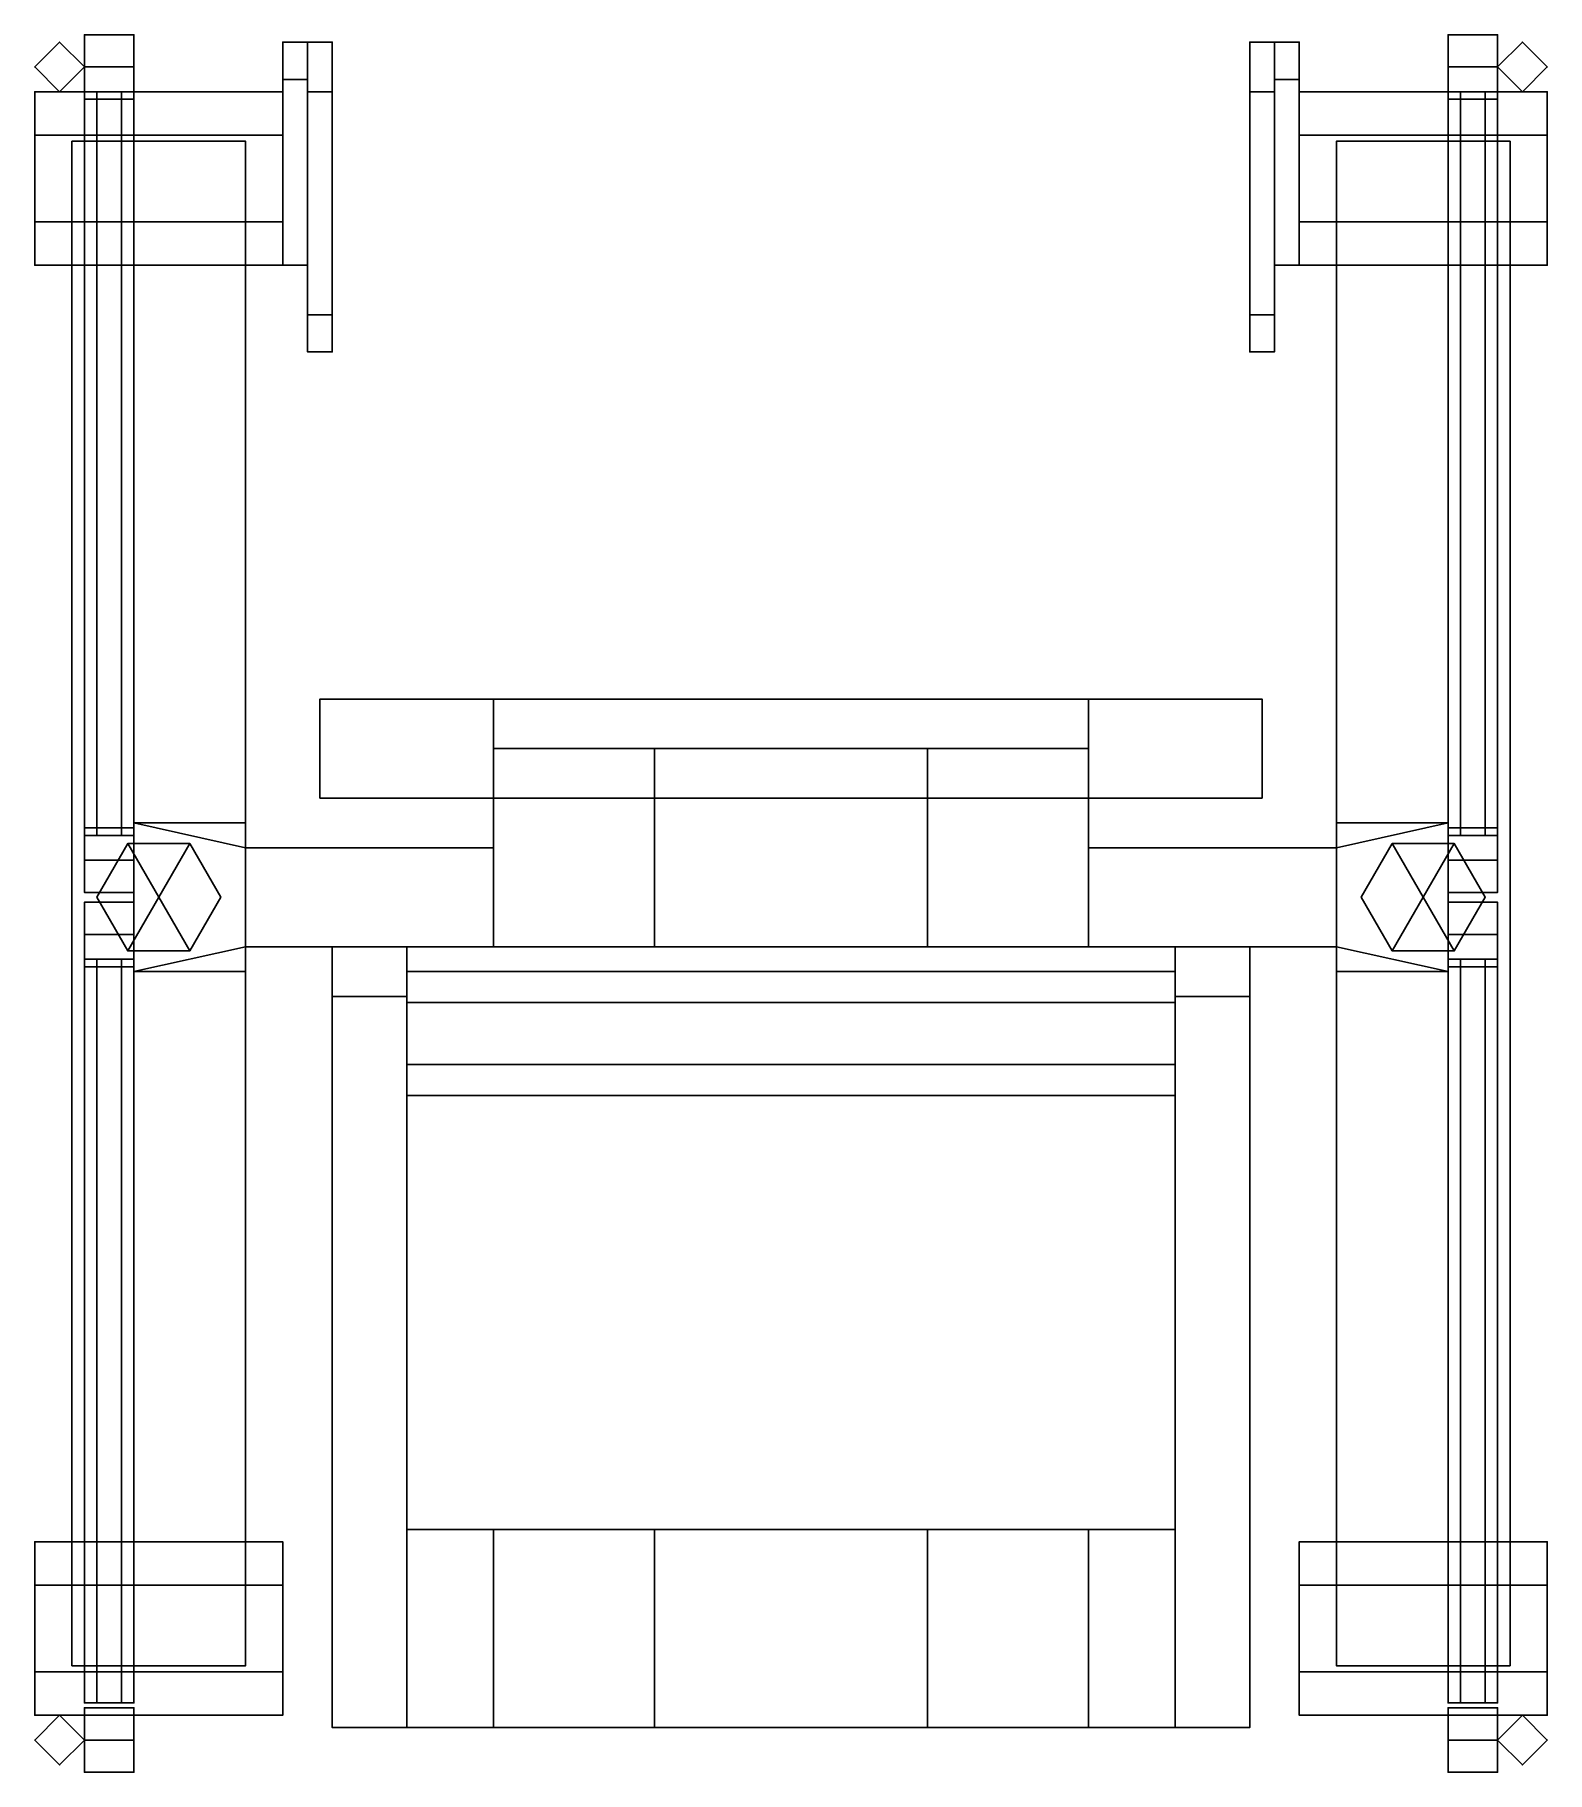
# Model space of a CAD drawing. Extents: x -0.61 to 0.61, y 0.64 to 2.05.
import ezdxf

# ---------------------------------------------------------------- set-up
doc = ezdxf.new("R2010")
doc.units = 0
doc.layers.add('WHEEL_HOLDER', color=3, linetype='CONTINUOUS')

msp = doc.modelspace()

# ---------------------------------------------------------------- linework, layer by layer
at = {"layer": 'WHEEL_HOLDER'}
for points in [[(-0.59, 2.04, 0.56), (-0.61, 2.02, 0.56), (-0.61, 2.02, 0.8), (-0.59, 2.04, 0.8)], [(-0.57, 2.02, 0.8), (-0.59, 2.04, 0.8), (-0.61, 2.02, 0.8), (-0.59, 2, 0.8)], [(-0.59, 2.04, 0.56), (-0.57, 2.02, 0.56), (-0.59, 2, 0.56), (-0.61, 2.02, 0.56)], [(-0.57, 2.02, 0.56), (-0.59, 2.04, 0.56), (-0.59, 2.04, 0.8), (-0.57, 2.02, 0.8)], [(-0.53, 2.046, 0.805), (-0.53, 2.046, 0.775), (-0.57, 2.046, 0.775), (-0.57, 2.046, 0.805)], [(-0.57, 1.994, 0.805), (-0.57, 2.046, 0.775), (-0.57, 2.02, 0.76), (-0.57, 1.994, 0.775)], [(-0.53, 2.046, 0.775), (-0.53, 2.02, 0.76), (-0.57, 2.02, 0.76), (-0.57, 2.046, 0.775)], [(-0.57, 2.02, 0.82), (-0.57, 2.046, 0.805), (-0.57, 2.046, 0.775), (-0.57, 1.994, 0.805)], [(-0.53, 2.02, 0.82), (-0.53, 2.046, 0.805), (-0.57, 2.046, 0.805), (-0.57, 2.02, 0.82)], [(-0.53, 1.994, 0.805), (-0.53, 2.046, 0.775), (-0.53, 2.02, 0.76), (-0.53, 1.994, 0.775)], [(-0.53, 2.02, 0.82), (-0.53, 2.046, 0.805), (-0.53, 2.046, 0.775), (-0.53, 1.994, 0.805)], [(-0.39, 2.01, 0.67), (-0.39, 2.04, 0.51), (-0.41, 2.04, 0.51), (-0.41, 2.01, 0.67)], [(-0.41, 2.04, 0.51), (-0.41, 1.86, 0.51), (-0.41, 1.86, 0.67), (-0.41, 2.01, 0.67)], [(-0.39, 2.04, 0.51), (-0.39, 1.86, 0.51), (-0.41, 1.86, 0.51), (-0.41, 2.04, 0.51)], [(-0.37, 1.82, 1.24), (-0.37, 2.04, 0.65), (-0.39, 2.04, 0.65), (-0.39, 1.82, 1.24)], [(-0.39, 2.04, 0.65), (-0.39, 2, 0.64), (-0.39, 1.79, 1.24), (-0.39, 1.82, 1.24)], [(-0.37, 2.04, 0.65), (-0.37, 2, 0.64), (-0.39, 2, 0.64), (-0.39, 2.04, 0.65)], [(-0.39, 1.86, 0.67), (-0.39, 1.86, 0.51), (-0.39, 2.04, 0.51), (-0.39, 2.01, 0.67)], [(-0.37, 1.79, 1.24), (-0.37, 2, 0.64), (-0.37, 2.04, 0.65), (-0.37, 1.82, 1.24)], [(0.37, 2.04, 0.65), (0.37, 2, 0.64), (0.37, 1.79, 1.24), (0.37, 1.82, 1.24)], [(0.39, 1.82, 1.24), (0.39, 2.04, 0.65), (0.37, 2.04, 0.65), (0.37, 1.82, 1.24)], [(0.39, 2.04, 0.65), (0.39, 2, 0.64), (0.37, 2, 0.64), (0.37, 2.04, 0.65)], [(0.39, 2.04, 0.51), (0.39, 1.86, 0.51), (0.39, 1.86, 0.67), (0.39, 2.01, 0.67)], [(0.41, 2.01, 0.67), (0.41, 2.04, 0.51), (0.39, 2.04, 0.51), (0.39, 2.01, 0.67)], [(0.41, 2.04, 0.51), (0.41, 1.86, 0.51), (0.39, 1.86, 0.51), (0.39, 2.04, 0.51)], [(0.39, 1.79, 1.24), (0.39, 2, 0.64), (0.39, 2.04, 0.65), (0.39, 1.82, 1.24)], [(0.41, 1.86, 0.67), (0.41, 1.86, 0.51), (0.41, 2.04, 0.51), (0.41, 2.01, 0.67)], [(0.57, 2.02, 0.82), (0.57, 2.046, 0.805), (0.53, 2.046, 0.805), (0.53, 2.02, 0.82)], [(0.57, 2.046, 0.805), (0.57, 2.046, 0.775), (0.53, 2.046, 0.775), (0.53, 2.046, 0.805)], [(0.57, 2.046, 0.775), (0.57, 2.02, 0.76), (0.53, 2.02, 0.76), (0.53, 2.046, 0.775)], [(0.53, 2.02, 0.82), (0.53, 2.046, 0.805), (0.53, 2.046, 0.775), (0.53, 1.994, 0.805)], [(0.53, 1.994, 0.805), (0.53, 2.046, 0.775), (0.53, 2.02, 0.76), (0.53, 1.994, 0.775)], [(0.57, 1.994, 0.805), (0.57, 2.046, 0.775), (0.57, 2.02, 0.76), (0.57, 1.994, 0.775)], [(0.57, 2.02, 0.82), (0.57, 2.046, 0.805), (0.57, 2.046, 0.775), (0.57, 1.994, 0.805)], [(0.59, 2.04, 0.56), (0.57, 2.02, 0.56), (0.57, 2.02, 0.8), (0.59, 2.04, 0.8)], [(0.59, 2.04, 0.56), (0.61, 2.02, 0.56), (0.59, 2, 0.56), (0.57, 2.02, 0.56)], [(0.61, 2.02, 0.8), (0.59, 2.04, 0.8), (0.57, 2.02, 0.8), (0.59, 2, 0.8)], [(0.61, 2.02, 0.56), (0.59, 2.04, 0.56), (0.59, 2.04, 0.8), (0.61, 2.02, 0.8)], [(-0.61, 2.02, 0.56), (-0.59, 2, 0.56), (-0.59, 2, 0.8), (-0.61, 2.02, 0.8)], [(-0.59, 2, 0.56), (-0.57, 2.02, 0.56), (-0.57, 2.02, 0.8), (-0.59, 2, 0.8)], [(-0.53, 2.02, 0.76), (-0.53, 1.994, 0.775), (-0.57, 1.994, 0.775), (-0.57, 2.02, 0.76)], [(-0.53, 1.994, 0.805), (-0.53, 2.02, 0.82), (-0.57, 2.02, 0.82), (-0.57, 1.994, 0.805)], [(0.57, 1.994, 0.805), (0.57, 2.02, 0.82), (0.53, 2.02, 0.82), (0.53, 1.994, 0.805)], [(0.57, 2.02, 0.76), (0.57, 1.994, 0.775), (0.53, 1.994, 0.775), (0.53, 2.02, 0.76)], [(0.57, 2.02, 0.56), (0.59, 2, 0.56), (0.59, 2, 0.8), (0.57, 2.02, 0.8)], [(0.59, 2, 0.56), (0.61, 2.02, 0.56), (0.61, 2.02, 0.8), (0.59, 2, 0.8)], [(-0.41, 2.01, 0.67), (-0.41, 1.86, 0.67), (-0.39, 1.86, 0.67), (-0.39, 2.01, 0.67)], [(0.39, 2.01, 0.67), (0.39, 1.86, 0.67), (0.41, 1.86, 0.67), (0.41, 2.01, 0.67)], [(-0.41, 1.965, 0.6306), (-0.41, 2, 0.57), (-0.61, 2, 0.57), (-0.61, 1.965, 0.6306)], [(-0.41, 2, 0.57), (-0.41, 1.965, 0.5094), (-0.61, 1.965, 0.5094), (-0.61, 2, 0.57)], [(-0.56, 2, 0.8073), (-0.57, 2, 0.79), (-0.57, 1.4, 0.79), (-0.56, 1.4, 0.8073)], [(-0.57, 2, 0.79), (-0.56, 2, 0.7727), (-0.56, 1.4, 0.7727), (-0.57, 1.4, 0.79)], [(-0.53, 1.994, 0.775), (-0.53, 1.994, 0.805), (-0.57, 1.994, 0.805), (-0.57, 1.994, 0.775)], [(-0.54, 2, 0.8073), (-0.56, 2, 0.8073), (-0.56, 1.4, 0.8073), (-0.54, 1.4, 0.8073)], [(-0.56, 2, 0.7727), (-0.54, 2, 0.7727), (-0.54, 1.4, 0.7727), (-0.56, 1.4, 0.7727)], [(-0.53, 2, 0.79), (-0.54, 2, 0.8073), (-0.54, 1.4, 0.8073), (-0.53, 1.4, 0.79)], [(-0.54, 2, 0.7727), (-0.53, 2, 0.79), (-0.53, 1.4, 0.79), (-0.54, 1.4, 0.7727)], [(-0.41, 1.86, 0.57), (-0.41, 2, 0.57), (-0.41, 1.965, 0.6306), (-0.41, 1.895, 0.6306)], [(-0.41, 1.895, 0.5094), (-0.41, 1.965, 0.5094), (-0.41, 2, 0.57), (-0.41, 1.86, 0.57)], [(-0.39, 1.79, 1.24), (-0.39, 2, 0.64), (-0.37, 2, 0.64), (-0.37, 1.79, 1.24)], [(0.37, 1.79, 1.24), (0.37, 2, 0.64), (0.39, 2, 0.64), (0.39, 1.79, 1.24)], [(0.41, 2, 0.57), (0.41, 1.965, 0.6306), (0.61, 1.965, 0.6306), (0.61, 2, 0.57)], [(0.41, 2, 0.57), (0.41, 1.86, 0.57), (0.41, 1.895, 0.6306), (0.41, 1.965, 0.6306)], [(0.41, 1.965, 0.5094), (0.41, 2, 0.57), (0.61, 2, 0.57), (0.61, 1.965, 0.5094)], [(0.41, 1.965, 0.5094), (0.41, 1.895, 0.5094), (0.41, 1.86, 0.57), (0.41, 2, 0.57)], [(0.54, 2, 0.8073), (0.53, 2, 0.79), (0.53, 1.4, 0.79), (0.54, 1.4, 0.8073)], [(0.53, 2, 0.79), (0.54, 2, 0.7727), (0.54, 1.4, 0.7727), (0.53, 1.4, 0.79)], [(0.57, 1.994, 0.775), (0.57, 1.994, 0.805), (0.53, 1.994, 0.805), (0.53, 1.994, 0.775)], [(0.56, 2, 0.8073), (0.54, 2, 0.8073), (0.54, 1.4, 0.8073), (0.56, 1.4, 0.8073)], [(0.54, 2, 0.7727), (0.56, 2, 0.7727), (0.56, 1.4, 0.7727), (0.54, 1.4, 0.7727)], [(0.57, 2, 0.79), (0.56, 2, 0.8073), (0.56, 1.4, 0.8073), (0.57, 1.4, 0.79)], [(0.56, 2, 0.7727), (0.57, 2, 0.79), (0.57, 1.4, 0.79), (0.56, 1.4, 0.7727)], [(-0.41, 1.895, 0.6306), (-0.41, 1.965, 0.6306), (-0.61, 1.965, 0.6306), (-0.61, 1.895, 0.6306)], [(-0.41, 1.965, 0.5094), (-0.41, 1.895, 0.5094), (-0.61, 1.895, 0.5094), (-0.61, 1.965, 0.5094)], [(0.41, 1.965, 0.6306), (0.41, 1.895, 0.6306), (0.61, 1.895, 0.6306), (0.61, 1.965, 0.6306)], [(0.41, 1.895, 0.5094), (0.41, 1.965, 0.5094), (0.61, 1.965, 0.5094), (0.61, 1.895, 0.5094)], [(-0.58, 1.96, 0.63), (-0.58, 0.73, 0.63), (-0.58, 0.73, 0.66), (-0.58, 1.96, 0.66)], [(-0.44, 1.96, 0.63), (-0.44, 0.73, 0.63), (-0.58, 0.73, 0.63), (-0.58, 1.96, 0.63)], [(-0.58, 0.73, 0.66), (-0.44, 0.73, 0.66), (-0.44, 1.96, 0.66), (-0.58, 1.96, 0.66)], [(-0.58, 1.96, 0.66), (-0.44, 1.96, 0.66), (-0.44, 1.96, 0.63), (-0.58, 1.96, 0.63)], [(-0.58, 1.96, 0.48), (-0.58, 0.73, 0.48), (-0.58, 0.73, 0.51), (-0.58, 1.96, 0.51)], [(-0.58, 0.73, 0.51), (-0.44, 0.73, 0.51), (-0.44, 1.96, 0.51), (-0.58, 1.96, 0.51)], [(-0.58, 1.96, 0.51), (-0.44, 1.96, 0.51), (-0.44, 1.96, 0.48), (-0.58, 1.96, 0.48)], [(-0.44, 1.96, 0.48), (-0.44, 0.73, 0.48), (-0.58, 0.73, 0.48), (-0.58, 1.96, 0.48)], [(-0.44, 1.96, 0.66), (-0.44, 0.73, 0.66), (-0.44, 0.73, 0.63), (-0.44, 1.96, 0.63)], [(-0.44, 1.96, 0.51), (-0.44, 0.73, 0.51), (-0.44, 0.73, 0.48), (-0.44, 1.96, 0.48)], [(0.58, 1.96, 0.63), (0.58, 0.73, 0.63), (0.44, 0.73, 0.63), (0.44, 1.96, 0.63)], [(0.44, 1.96, 0.66), (0.58, 1.96, 0.66), (0.58, 1.96, 0.63), (0.44, 1.96, 0.63)], [(0.44, 0.73, 0.66), (0.58, 0.73, 0.66), (0.58, 1.96, 0.66), (0.44, 1.96, 0.66)], [(0.44, 1.96, 0.63), (0.44, 0.73, 0.63), (0.44, 0.73, 0.66), (0.44, 1.96, 0.66)], [(0.44, 1.96, 0.48), (0.44, 0.73, 0.48), (0.44, 0.73, 0.51), (0.44, 1.96, 0.51)], [(0.44, 0.73, 0.51), (0.58, 0.73, 0.51), (0.58, 1.96, 0.51), (0.44, 1.96, 0.51)], [(0.44, 1.96, 0.51), (0.58, 1.96, 0.51), (0.58, 1.96, 0.48), (0.44, 1.96, 0.48)], [(0.58, 1.96, 0.48), (0.58, 0.73, 0.48), (0.44, 0.73, 0.48), (0.44, 1.96, 0.48)], [(0.58, 1.96, 0.66), (0.58, 0.73, 0.66), (0.58, 0.73, 0.63), (0.58, 1.96, 0.63)], [(0.58, 1.96, 0.51), (0.58, 0.73, 0.51), (0.58, 0.73, 0.48), (0.58, 1.96, 0.48)], [(-0.41, 1.86, 0.57), (-0.41, 1.895, 0.6306), (-0.61, 1.895, 0.6306), (-0.61, 1.86, 0.57)], [(-0.41, 1.895, 0.5094), (-0.41, 1.86, 0.57), (-0.61, 1.86, 0.57), (-0.61, 1.895, 0.5094)], [(0.41, 1.895, 0.6306), (0.41, 1.86, 0.57), (0.61, 1.86, 0.57), (0.61, 1.895, 0.6306)], [(0.41, 1.86, 0.57), (0.41, 1.895, 0.5094), (0.61, 1.895, 0.5094), (0.61, 1.86, 0.57)], [(-0.41, 1.86, 0.67), (-0.41, 1.86, 0.51), (-0.39, 1.86, 0.51), (-0.39, 1.86, 0.67)], [(0.39, 1.86, 0.67), (0.39, 1.86, 0.51), (0.41, 1.86, 0.51), (0.41, 1.86, 0.67)], [(-0.39, 1.82, 1.24), (-0.39, 1.79, 1.24), (-0.37, 1.79, 1.24), (-0.37, 1.82, 1.24)], [(0.37, 1.82, 1.24), (0.37, 1.79, 1.24), (0.39, 1.79, 1.24), (0.39, 1.82, 1.24)], [(-0.38, 1.51, 0.82), (-0.24, 1.51, 0.82), (-0.24, 1.51, 0.51), (-0.38, 1.51, 0.51)], [(-0.38, 1.43, 0.82), (-0.24, 1.43, 0.82), (-0.24, 1.51, 0.82), (-0.38, 1.51, 0.82)], [(-0.24, 1.51, 0.51), (-0.24, 1.43, 0.51), (-0.38, 1.43, 0.51), (-0.38, 1.51, 0.51)], [(-0.38, 1.51, 0.51), (-0.38, 1.43, 0.51), (-0.38, 1.43, 0.82), (-0.38, 1.51, 0.82)], [(0.24, 1.51, 0.43), (0.24, 1.43, 0.43), (-0.24, 1.43, 0.43), (-0.24, 1.51, 0.43)], [(-0.24, 1.51, 0.77), (0.24, 1.51, 0.77), (0.24, 1.51, 0.43), (-0.24, 1.51, 0.43)], [(-0.24, 1.43, 0.77), (0.24, 1.43, 0.77), (0.24, 1.51, 0.77), (-0.24, 1.51, 0.77)], [(-0.24, 1.51, 0.82), (-0.24, 1.47, 0.82), (-0.24, 1.47, 0.77), (-0.24, 1.51, 0.77)], [(0.24, 1.51, 0.51), (0.24, 1.43, 0.51), (0.24, 1.43, 0.43), (0.24, 1.51, 0.43)], [(0.24, 1.43, 0.82), (0.38, 1.43, 0.82), (0.38, 1.51, 0.82), (0.24, 1.51, 0.82)], [(0.24, 1.51, 0.82), (0.38, 1.51, 0.82), (0.38, 1.51, 0.51), (0.24, 1.51, 0.51)], [(0.38, 1.51, 0.51), (0.38, 1.43, 0.51), (0.24, 1.43, 0.51), (0.24, 1.51, 0.51)], [(0.24, 1.51, 0.77), (0.24, 1.43, 0.77), (0.24, 1.43, 0.82), (0.24, 1.51, 0.82)], [(0.38, 1.51, 0.82), (0.38, 1.43, 0.82), (0.38, 1.43, 0.51), (0.38, 1.51, 0.51)], [(-0.24, 1.31, 0.82), (-0.11, 1.31, 0.88), (-0.11, 1.47, 0.88), (-0.24, 1.47, 0.82)], [(-0.24, 1.47, 0.82), (-0.11, 1.47, 0.88), (-0.11, 1.47, 0.84), (-0.24, 1.47, 0.78)], [(-0.11, 1.47, 0.84), (-0.11, 1.31, 0.84), (-0.24, 1.31, 0.78), (-0.24, 1.47, 0.78)], [(-0.11, 1.47, 0.88), (0.11, 1.47, 0.88), (0.11, 1.47, 0.84), (-0.11, 1.47, 0.84)], [(-0.11, 1.31, 0.88), (0.11, 1.31, 0.88), (0.11, 1.47, 0.88), (-0.11, 1.47, 0.88)], [(0.11, 1.47, 0.84), (0.11, 1.31, 0.84), (-0.11, 1.31, 0.84), (-0.11, 1.47, 0.84)], [(0.11, 1.47, 0.88), (0.24, 1.47, 0.82), (0.24, 1.47, 0.78), (0.11, 1.47, 0.84)], [(0.11, 1.31, 0.88), (0.24, 1.31, 0.82), (0.24, 1.47, 0.82), (0.11, 1.47, 0.88)], [(0.24, 1.47, 0.78), (0.24, 1.31, 0.78), (0.11, 1.31, 0.84), (0.11, 1.47, 0.84)], [(-0.38, 1.43, 0.51), (-0.24, 1.43, 0.51), (-0.24, 1.43, 0.82), (-0.38, 1.43, 0.82)], [(-0.24, 1.43, 0.78), (-0.24, 1.39, 0.78), (-0.24, 1.39, 0.82), (-0.24, 1.43, 0.82)], [(-0.24, 1.43, 0.43), (0.24, 1.43, 0.43), (0.24, 1.43, 0.77), (-0.24, 1.43, 0.77)], [(0.24, 1.43, 0.82), (0.24, 1.39, 0.82), (0.24, 1.39, 0.78), (0.24, 1.43, 0.78)], [(0.24, 1.43, 0.51), (0.38, 1.43, 0.51), (0.38, 1.43, 0.82), (0.24, 1.43, 0.82)], [(-0.53, 1.38, 0.82), (-0.53, 1.406, 0.805), (-0.57, 1.406, 0.805), (-0.57, 1.38, 0.82)], [(-0.57, 1.38, 0.82), (-0.57, 1.406, 0.805), (-0.57, 1.406, 0.775), (-0.57, 1.354, 0.805)], [(-0.53, 1.406, 0.805), (-0.53, 1.406, 0.775), (-0.57, 1.406, 0.775), (-0.57, 1.406, 0.805)], [(-0.53, 1.406, 0.775), (-0.53, 1.38, 0.76), (-0.57, 1.38, 0.76), (-0.57, 1.406, 0.775)], [(-0.57, 1.354, 0.805), (-0.57, 1.406, 0.775), (-0.57, 1.38, 0.76), (-0.57, 1.354, 0.775)], [(-0.44, 1.39, 0.82), (-0.53, 1.41, 0.79), (-0.53, 1.29, 0.79), (-0.44, 1.31, 0.82)], [(-0.44, 1.41, 0.77), (-0.53, 1.41, 0.77), (-0.53, 1.41, 0.79), (-0.44, 1.39, 0.82)], [(-0.53, 1.29, 0.77), (-0.53, 1.41, 0.77), (-0.44, 1.41, 0.77), (-0.44, 1.29, 0.77)], [(-0.53, 1.29, 0.79), (-0.53, 1.41, 0.79), (-0.53, 1.41, 0.77), (-0.53, 1.29, 0.77)], [(-0.53, 1.38, 0.82), (-0.53, 1.406, 0.805), (-0.53, 1.406, 0.775), (-0.53, 1.354, 0.805)], [(-0.53, 1.354, 0.805), (-0.53, 1.406, 0.775), (-0.53, 1.38, 0.76), (-0.53, 1.354, 0.775)], [(-0.44, 1.29, 0.77), (-0.44, 1.41, 0.77), (-0.44, 1.39, 0.82), (-0.44, 1.31, 0.82)], [(0.44, 1.41, 0.77), (0.44, 1.29, 0.77), (0.44, 1.31, 0.82), (0.44, 1.39, 0.82)], [(0.44, 1.31, 0.82), (0.53, 1.29, 0.79), (0.53, 1.41, 0.79), (0.44, 1.39, 0.82)], [(0.44, 1.39, 0.82), (0.53, 1.41, 0.79), (0.53, 1.41, 0.77), (0.44, 1.41, 0.77)], [(0.53, 1.41, 0.77), (0.53, 1.29, 0.77), (0.44, 1.29, 0.77), (0.44, 1.41, 0.77)], [(0.53, 1.41, 0.79), (0.53, 1.29, 0.79), (0.53, 1.29, 0.77), (0.53, 1.41, 0.77)], [(0.53, 1.38, 0.82), (0.53, 1.406, 0.805), (0.53, 1.406, 0.775), (0.53, 1.354, 0.805)], [(0.57, 1.38, 0.82), (0.57, 1.406, 0.805), (0.53, 1.406, 0.805), (0.53, 1.38, 0.82)], [(0.57, 1.406, 0.805), (0.57, 1.406, 0.775), (0.53, 1.406, 0.775), (0.53, 1.406, 0.805)], [(0.53, 1.354, 0.805), (0.53, 1.406, 0.775), (0.53, 1.38, 0.76), (0.53, 1.354, 0.775)], [(0.57, 1.406, 0.775), (0.57, 1.38, 0.76), (0.53, 1.38, 0.76), (0.53, 1.406, 0.775)], [(0.57, 1.38, 0.82), (0.57, 1.406, 0.805), (0.57, 1.406, 0.775), (0.57, 1.354, 0.805)], [(0.57, 1.354, 0.805), (0.57, 1.406, 0.775), (0.57, 1.38, 0.76), (0.57, 1.354, 0.775)], [(-0.535, 1.3933, 0.51), (-0.56, 1.35, 0.51), (-0.56, 1.35, 0.77), (-0.535, 1.3933, 0.77)], [(-0.535, 1.3933, 0.51), (-0.485, 1.3067, 0.51), (-0.535, 1.3067, 0.51), (-0.56, 1.35, 0.51)], [(-0.535, 1.3067, 0.77), (-0.485, 1.3933, 0.77), (-0.535, 1.3933, 0.77), (-0.56, 1.35, 0.77)], [(-0.485, 1.3933, 0.51), (-0.535, 1.3933, 0.51), (-0.535, 1.3933, 0.77), (-0.485, 1.3933, 0.77)], [(-0.485, 1.3933, 0.51), (-0.46, 1.35, 0.51), (-0.485, 1.3067, 0.51), (-0.535, 1.3933, 0.51)], [(-0.485, 1.3067, 0.77), (-0.46, 1.35, 0.77), (-0.485, 1.3933, 0.77), (-0.535, 1.3067, 0.77)], [(-0.46, 1.35, 0.51), (-0.485, 1.3933, 0.51), (-0.485, 1.3933, 0.77), (-0.46, 1.35, 0.77)], [(-0.44, 1.31, 0.82), (-0.24, 1.31, 0.82), (-0.24, 1.39, 0.82), (-0.44, 1.39, 0.82)], [(-0.44, 1.39, 0.82), (-0.24, 1.39, 0.82), (-0.24, 1.39, 0.78), (-0.44, 1.39, 0.78)], [(-0.24, 1.39, 0.78), (-0.24, 1.31, 0.78), (-0.44, 1.31, 0.78), (-0.44, 1.39, 0.78)], [(-0.24, 1.39, 0.82), (-0.24, 1.31, 0.82), (-0.24, 1.31, 0.78), (-0.24, 1.39, 0.78)], [(0.44, 1.39, 0.78), (0.44, 1.31, 0.78), (0.24, 1.31, 0.78), (0.24, 1.39, 0.78)], [(0.24, 1.31, 0.82), (0.44, 1.31, 0.82), (0.44, 1.39, 0.82), (0.24, 1.39, 0.82)], [(0.24, 1.39, 0.82), (0.44, 1.39, 0.82), (0.44, 1.39, 0.78), (0.24, 1.39, 0.78)], [(0.44, 1.39, 0.82), (0.44, 1.31, 0.82), (0.44, 1.31, 0.78), (0.44, 1.39, 0.78)], [(0.485, 1.3933, 0.51), (0.46, 1.35, 0.51), (0.46, 1.35, 0.77), (0.485, 1.3933, 0.77)], [(0.485, 1.3933, 0.51), (0.535, 1.3067, 0.51), (0.485, 1.3067, 0.51), (0.46, 1.35, 0.51)], [(0.485, 1.3067, 0.77), (0.535, 1.3933, 0.77), (0.485, 1.3933, 0.77), (0.46, 1.35, 0.77)], [(0.535, 1.3933, 0.51), (0.485, 1.3933, 0.51), (0.485, 1.3933, 0.77), (0.535, 1.3933, 0.77)], [(0.535, 1.3933, 0.51), (0.56, 1.35, 0.51), (0.535, 1.3067, 0.51), (0.485, 1.3933, 0.51)], [(0.535, 1.3067, 0.77), (0.56, 1.35, 0.77), (0.535, 1.3933, 0.77), (0.485, 1.3067, 0.77)], [(0.56, 1.35, 0.51), (0.535, 1.3933, 0.51), (0.535, 1.3933, 0.77), (0.56, 1.35, 0.77)], [(-0.53, 1.354, 0.805), (-0.53, 1.38, 0.82), (-0.57, 1.38, 0.82), (-0.57, 1.354, 0.805)], [(-0.53, 1.38, 0.76), (-0.53, 1.354, 0.775), (-0.57, 1.354, 0.775), (-0.57, 1.38, 0.76)], [(0.57, 1.354, 0.805), (0.57, 1.38, 0.82), (0.53, 1.38, 0.82), (0.53, 1.354, 0.805)], [(0.57, 1.38, 0.76), (0.57, 1.354, 0.775), (0.53, 1.354, 0.775), (0.53, 1.38, 0.76)], [(-0.53, 1.354, 0.775), (-0.53, 1.354, 0.805), (-0.57, 1.354, 0.805), (-0.57, 1.354, 0.775)], [(-0.57, 1.32, 0.82), (-0.57, 1.346, 0.805), (-0.57, 1.346, 0.775), (-0.57, 1.294, 0.805)], [(-0.53, 1.32, 0.82), (-0.53, 1.346, 0.805), (-0.57, 1.346, 0.805), (-0.57, 1.32, 0.82)], [(-0.57, 1.294, 0.805), (-0.57, 1.346, 0.775), (-0.57, 1.32, 0.76), (-0.57, 1.294, 0.775)], [(-0.53, 1.346, 0.775), (-0.53, 1.32, 0.76), (-0.57, 1.32, 0.76), (-0.57, 1.346, 0.775)], [(-0.53, 1.346, 0.805), (-0.53, 1.346, 0.775), (-0.57, 1.346, 0.775), (-0.57, 1.346, 0.805)], [(-0.56, 1.35, 0.51), (-0.535, 1.3067, 0.51), (-0.535, 1.3067, 0.77), (-0.56, 1.35, 0.77)], [(-0.53, 1.32, 0.82), (-0.53, 1.346, 0.805), (-0.53, 1.346, 0.775), (-0.53, 1.294, 0.805)], [(-0.53, 1.294, 0.805), (-0.53, 1.346, 0.775), (-0.53, 1.32, 0.76), (-0.53, 1.294, 0.775)], [(-0.485, 1.3067, 0.51), (-0.46, 1.35, 0.51), (-0.46, 1.35, 0.77), (-0.485, 1.3067, 0.77)], [(0.46, 1.35, 0.51), (0.485, 1.3067, 0.51), (0.485, 1.3067, 0.77), (0.46, 1.35, 0.77)], [(0.57, 1.354, 0.775), (0.57, 1.354, 0.805), (0.53, 1.354, 0.805), (0.53, 1.354, 0.775)], [(0.57, 1.32, 0.82), (0.57, 1.346, 0.805), (0.53, 1.346, 0.805), (0.53, 1.32, 0.82)], [(0.53, 1.32, 0.82), (0.53, 1.346, 0.805), (0.53, 1.346, 0.775), (0.53, 1.294, 0.805)], [(0.53, 1.294, 0.805), (0.53, 1.346, 0.775), (0.53, 1.32, 0.76), (0.53, 1.294, 0.775)], [(0.57, 1.346, 0.775), (0.57, 1.32, 0.76), (0.53, 1.32, 0.76), (0.53, 1.346, 0.775)], [(0.57, 1.346, 0.805), (0.57, 1.346, 0.775), (0.53, 1.346, 0.775), (0.53, 1.346, 0.805)], [(0.535, 1.3067, 0.51), (0.56, 1.35, 0.51), (0.56, 1.35, 0.77), (0.535, 1.3067, 0.77)], [(0.57, 1.32, 0.82), (0.57, 1.346, 0.805), (0.57, 1.346, 0.775), (0.57, 1.294, 0.805)], [(0.57, 1.294, 0.805), (0.57, 1.346, 0.775), (0.57, 1.32, 0.76), (0.57, 1.294, 0.775)], [(-0.53, 1.294, 0.805), (-0.53, 1.32, 0.82), (-0.57, 1.32, 0.82), (-0.57, 1.294, 0.805)], [(-0.53, 1.32, 0.76), (-0.53, 1.294, 0.775), (-0.57, 1.294, 0.775), (-0.57, 1.32, 0.76)], [(0.57, 1.294, 0.805), (0.57, 1.32, 0.82), (0.53, 1.32, 0.82), (0.53, 1.294, 0.805)], [(0.57, 1.32, 0.76), (0.57, 1.294, 0.775), (0.53, 1.294, 0.775), (0.53, 1.32, 0.76)], [(-0.535, 1.3067, 0.51), (-0.485, 1.3067, 0.51), (-0.485, 1.3067, 0.77), (-0.535, 1.3067, 0.77)], [(-0.44, 1.31, 0.82), (-0.53, 1.29, 0.79), (-0.53, 1.29, 0.77), (-0.44, 1.29, 0.77)], [(-0.44, 1.31, 0.78), (-0.24, 1.31, 0.78), (-0.24, 1.31, 0.82), (-0.44, 1.31, 0.82)], [(-0.37, 1.31, 0.78), (-0.24, 1.31, 0.78), (-0.24, 1.31, 0.82), (-0.37, 1.31, 0.82)], [(-0.37, 1.27, 0.87), (-0.31, 1.27, 0.87), (-0.31, 1.31, 0.82), (-0.37, 1.31, 0.82)], [(-0.31, 1.31, 0.78), (-0.31, 1.27, 0.77), (-0.37, 1.27, 0.77), (-0.37, 1.31, 0.78)], [(-0.37, 1.31, 0.78), (-0.37, 1.27, 0.77), (-0.37, 1.27, 0.87), (-0.37, 1.31, 0.82)], [(-0.31, 1.31, 0.82), (-0.31, 1.27, 0.87), (-0.31, 1.27, 0.77), (-0.31, 1.31, 0.78)], [(-0.24, 1.31, 0.78), (-0.11, 1.31, 0.84), (-0.11, 1.31, 0.88), (-0.24, 1.31, 0.82)], [(-0.11, 1.31, 0.84), (0.11, 1.31, 0.84), (0.11, 1.31, 0.88), (-0.11, 1.31, 0.88)], [(0.11, 1.31, 0.84), (0.24, 1.31, 0.78), (0.24, 1.31, 0.82), (0.11, 1.31, 0.88)], [(0.24, 1.31, 0.78), (0.44, 1.31, 0.78), (0.44, 1.31, 0.82), (0.24, 1.31, 0.82)], [(0.31, 1.31, 0.78), (0.31, 1.27, 0.77), (0.31, 1.27, 0.87), (0.31, 1.31, 0.82)], [(0.31, 1.27, 0.87), (0.37, 1.27, 0.87), (0.37, 1.31, 0.82), (0.31, 1.31, 0.82)], [(0.37, 1.31, 0.78), (0.37, 1.27, 0.77), (0.31, 1.27, 0.77), (0.31, 1.31, 0.78)], [(0.37, 1.31, 0.82), (0.37, 1.27, 0.87), (0.37, 1.27, 0.77), (0.37, 1.31, 0.78)], [(0.44, 1.29, 0.77), (0.53, 1.29, 0.77), (0.53, 1.29, 0.79), (0.44, 1.31, 0.82)], [(0.485, 1.3067, 0.51), (0.535, 1.3067, 0.51), (0.535, 1.3067, 0.77), (0.485, 1.3067, 0.77)], [(-0.57, 1.3, 0.79), (-0.56, 1.3, 0.7727), (-0.56, 0.7, 0.7727), (-0.57, 0.7, 0.79)], [(-0.56, 1.3, 0.8073), (-0.57, 1.3, 0.79), (-0.57, 0.7, 0.79), (-0.56, 0.7, 0.8073)], [(-0.53, 1.294, 0.775), (-0.53, 1.294, 0.805), (-0.57, 1.294, 0.805), (-0.57, 1.294, 0.775)], [(-0.56, 1.3, 0.7727), (-0.54, 1.3, 0.7727), (-0.54, 0.7, 0.7727), (-0.56, 0.7, 0.7727)], [(-0.54, 1.3, 0.8073), (-0.56, 1.3, 0.8073), (-0.56, 0.7, 0.8073), (-0.54, 0.7, 0.8073)], [(-0.54, 1.3, 0.7727), (-0.53, 1.3, 0.79), (-0.53, 0.7, 0.79), (-0.54, 0.7, 0.7727)], [(-0.53, 1.3, 0.79), (-0.54, 1.3, 0.8073), (-0.54, 0.7, 0.8073), (-0.53, 0.7, 0.79)], [(0.31, 1.265, 0.8633), (0.31, 1.29, 0.82), (-0.31, 1.29, 0.82), (-0.31, 1.265, 0.8633)], [(0.31, 1.29, 0.82), (0.31, 1.265, 0.7767), (-0.31, 1.265, 0.7767), (-0.31, 1.29, 0.82)], [(0.53, 1.3, 0.79), (0.54, 1.3, 0.7727), (0.54, 0.7, 0.7727), (0.53, 0.7, 0.79)], [(0.54, 1.3, 0.8073), (0.53, 1.3, 0.79), (0.53, 0.7, 0.79), (0.54, 0.7, 0.8073)], [(0.57, 1.294, 0.775), (0.57, 1.294, 0.805), (0.53, 1.294, 0.805), (0.53, 1.294, 0.775)], [(0.54, 1.3, 0.7727), (0.56, 1.3, 0.7727), (0.56, 0.7, 0.7727), (0.54, 0.7, 0.7727)], [(0.56, 1.3, 0.8073), (0.54, 1.3, 0.8073), (0.54, 0.7, 0.8073), (0.56, 0.7, 0.8073)], [(0.56, 1.3, 0.7727), (0.57, 1.3, 0.79), (0.57, 0.7, 0.79), (0.56, 0.7, 0.7727)], [(0.57, 1.3, 0.79), (0.56, 1.3, 0.8073), (0.56, 0.7, 0.8073), (0.57, 0.7, 0.79)], [(-0.37, 0.68, 0.87), (-0.31, 0.68, 0.87), (-0.31, 1.27, 0.87), (-0.37, 1.27, 0.87)], [(-0.31, 1.27, 0.77), (-0.31, 0.68, 0.77), (-0.37, 0.68, 0.77), (-0.37, 1.27, 0.77)], [(-0.37, 1.27, 0.77), (-0.37, 0.68, 0.77), (-0.37, 0.68, 0.87), (-0.37, 1.27, 0.87)], [(-0.31, 1.27, 0.87), (-0.31, 0.84, 0.87), (-0.31, 0.84, 0.77), (-0.31, 1.27, 0.77)], [(0.31, 1.215, 0.8633), (0.31, 1.265, 0.8633), (-0.31, 1.265, 0.8633), (-0.31, 1.215, 0.8633)], [(0.31, 1.265, 0.7767), (0.31, 1.215, 0.7767), (-0.31, 1.215, 0.7767), (-0.31, 1.265, 0.7767)], [(0.31, 0.68, 0.87), (0.37, 0.68, 0.87), (0.37, 1.27, 0.87), (0.31, 1.27, 0.87)], [(0.37, 1.27, 0.77), (0.37, 0.68, 0.77), (0.31, 0.68, 0.77), (0.31, 1.27, 0.77)], [(0.31, 1.27, 0.77), (0.31, 0.84, 0.77), (0.31, 0.84, 0.87), (0.31, 1.27, 0.87)], [(0.37, 1.27, 0.87), (0.37, 0.68, 0.87), (0.37, 0.68, 0.77), (0.37, 1.27, 0.77)], [(0.31, 1.19, 0.82), (0.31, 1.215, 0.8633), (-0.31, 1.215, 0.8633), (-0.31, 1.19, 0.82)], [(0.31, 1.215, 0.7767), (0.31, 1.19, 0.82), (-0.31, 1.19, 0.82), (-0.31, 1.215, 0.7767)], [(-0.41, 0.795, 0.6306), (-0.41, 0.83, 0.57), (-0.61, 0.83, 0.57), (-0.61, 0.795, 0.6306)], [(-0.41, 0.83, 0.57), (-0.41, 0.795, 0.5094), (-0.61, 0.795, 0.5094), (-0.61, 0.83, 0.57)], [(-0.41, 0.69, 0.57), (-0.41, 0.83, 0.57), (-0.41, 0.795, 0.6306), (-0.41, 0.725, 0.6306)], [(-0.41, 0.725, 0.5094), (-0.41, 0.795, 0.5094), (-0.41, 0.83, 0.57), (-0.41, 0.69, 0.57)], [(-0.31, 0.84, 0.87), (-0.24, 0.84, 0.87), (-0.24, 0.84, 0.77), (-0.31, 0.84, 0.77)], [(-0.31, 0.68, 0.87), (-0.24, 0.68, 0.87), (-0.24, 0.84, 0.87), (-0.31, 0.84, 0.87)], [(-0.24, 0.84, 0.77), (-0.24, 0.68, 0.77), (-0.31, 0.68, 0.77), (-0.31, 0.84, 0.77)], [(-0.24, 0.68, 0.87), (-0.11, 0.68, 1.1), (-0.11, 0.84, 1.1), (-0.24, 0.84, 0.87)], [(-0.24, 0.84, 0.87), (-0.11, 0.84, 1.1), (-0.11, 0.84, 1.03), (-0.24, 0.84, 0.78)], [(-0.11, 0.84, 1.03), (-0.11, 0.68, 1.03), (-0.24, 0.68, 0.78), (-0.24, 0.84, 0.78)], [(-0.24, 0.84, 0.78), (-0.24, 0.68, 0.78), (-0.24, 0.68, 0.77), (-0.24, 0.84, 0.77)], [(-0.11, 0.68, 1.1), (0.11, 0.68, 1.1), (0.11, 0.84, 1.1), (-0.11, 0.84, 1.1)], [(-0.11, 0.84, 1.1), (0.11, 0.84, 1.1), (0.11, 0.84, 1.03), (-0.11, 0.84, 1.03)], [(0.11, 0.84, 1.03), (0.11, 0.68, 1.03), (-0.11, 0.68, 1.03), (-0.11, 0.84, 1.03)], [(-0.11, 0.84, 1.1), (-0.11, 0.68, 1.1), (-0.11, 0.68, 1.03), (-0.11, 0.84, 1.03)], [(-0.11, 0.84, 1.03), (-0.11, 0.68, 1.03), (-0.11, 0.68, 1.1), (-0.11, 0.84, 1.1)], [(0.11, 0.68, 1.1), (0.24, 0.68, 0.87), (0.24, 0.84, 0.87), (0.11, 0.84, 1.1)], [(0.11, 0.84, 1.1), (0.24, 0.84, 0.87), (0.24, 0.84, 0.78), (0.11, 0.84, 1.03)], [(0.24, 0.84, 0.78), (0.24, 0.68, 0.78), (0.11, 0.68, 1.03), (0.11, 0.84, 1.03)], [(0.24, 0.68, 0.87), (0.31, 0.68, 0.87), (0.31, 0.84, 0.87), (0.24, 0.84, 0.87)], [(0.31, 0.84, 0.77), (0.31, 0.68, 0.77), (0.24, 0.68, 0.77), (0.24, 0.84, 0.77)], [(0.24, 0.84, 0.77), (0.24, 0.68, 0.77), (0.24, 0.68, 0.78), (0.24, 0.84, 0.78)], [(0.24, 0.84, 0.87), (0.31, 0.84, 0.87), (0.31, 0.84, 0.77), (0.24, 0.84, 0.77)], [(0.41, 0.795, 0.5094), (0.41, 0.725, 0.5094), (0.41, 0.69, 0.57), (0.41, 0.83, 0.57)], [(0.41, 0.83, 0.57), (0.41, 0.69, 0.57), (0.41, 0.725, 0.6306), (0.41, 0.795, 0.6306)], [(0.41, 0.795, 0.5094), (0.41, 0.83, 0.57), (0.61, 0.83, 0.57), (0.61, 0.795, 0.5094)], [(0.41, 0.83, 0.57), (0.41, 0.795, 0.6306), (0.61, 0.795, 0.6306), (0.61, 0.83, 0.57)], [(-0.41, 0.725, 0.6306), (-0.41, 0.795, 0.6306), (-0.61, 0.795, 0.6306), (-0.61, 0.725, 0.6306)], [(-0.41, 0.795, 0.5094), (-0.41, 0.725, 0.5094), (-0.61, 0.725, 0.5094), (-0.61, 0.795, 0.5094)], [(0.41, 0.725, 0.5094), (0.41, 0.795, 0.5094), (0.61, 0.795, 0.5094), (0.61, 0.725, 0.5094)], [(0.41, 0.795, 0.6306), (0.41, 0.725, 0.6306), (0.61, 0.725, 0.6306), (0.61, 0.795, 0.6306)], [(-0.58, 0.73, 0.63), (-0.44, 0.73, 0.63), (-0.44, 0.73, 0.66), (-0.58, 0.73, 0.66)], [(-0.58, 0.73, 0.48), (-0.44, 0.73, 0.48), (-0.44, 0.73, 0.51), (-0.58, 0.73, 0.51)], [(0.44, 0.73, 0.63), (0.58, 0.73, 0.63), (0.58, 0.73, 0.66), (0.44, 0.73, 0.66)], [(0.44, 0.73, 0.48), (0.58, 0.73, 0.48), (0.58, 0.73, 0.51), (0.44, 0.73, 0.51)], [(-0.41, 0.69, 0.57), (-0.41, 0.725, 0.6306), (-0.61, 0.725, 0.6306), (-0.61, 0.69, 0.57)], [(-0.41, 0.725, 0.5094), (-0.41, 0.69, 0.57), (-0.61, 0.69, 0.57), (-0.61, 0.725, 0.5094)], [(0.41, 0.69, 0.57), (0.41, 0.725, 0.5094), (0.61, 0.725, 0.5094), (0.61, 0.69, 0.57)], [(0.41, 0.725, 0.6306), (0.41, 0.69, 0.57), (0.61, 0.69, 0.57), (0.61, 0.725, 0.6306)], [(-0.59, 0.69, 0.56), (-0.61, 0.67, 0.56), (-0.61, 0.67, 0.8), (-0.59, 0.69, 0.8)], [(-0.59, 0.69, 0.56), (-0.57, 0.67, 0.56), (-0.59, 0.65, 0.56), (-0.61, 0.67, 0.56)], [(-0.57, 0.67, 0.8), (-0.59, 0.69, 0.8), (-0.61, 0.67, 0.8), (-0.59, 0.65, 0.8)], [(-0.57, 0.67, 0.56), (-0.59, 0.69, 0.56), (-0.59, 0.69, 0.8), (-0.57, 0.67, 0.8)], [(-0.53, 0.696, 0.775), (-0.53, 0.67, 0.76), (-0.57, 0.67, 0.76), (-0.57, 0.696, 0.775)], [(-0.57, 0.644, 0.805), (-0.57, 0.696, 0.775), (-0.57, 0.67, 0.76), (-0.57, 0.644, 0.775)], [(-0.53, 0.67, 0.82), (-0.53, 0.696, 0.805), (-0.57, 0.696, 0.805), (-0.57, 0.67, 0.82)], [(-0.57, 0.67, 0.82), (-0.57, 0.696, 0.805), (-0.57, 0.696, 0.775), (-0.57, 0.644, 0.805)], [(-0.53, 0.696, 0.805), (-0.53, 0.696, 0.775), (-0.57, 0.696, 0.775), (-0.57, 0.696, 0.805)], [(-0.53, 0.644, 0.805), (-0.53, 0.696, 0.775), (-0.53, 0.67, 0.76), (-0.53, 0.644, 0.775)], [(-0.53, 0.67, 0.82), (-0.53, 0.696, 0.805), (-0.53, 0.696, 0.775), (-0.53, 0.644, 0.805)], [(0.53, 0.644, 0.805), (0.53, 0.696, 0.775), (0.53, 0.67, 0.76), (0.53, 0.644, 0.775)], [(0.57, 0.696, 0.775), (0.57, 0.67, 0.76), (0.53, 0.67, 0.76), (0.53, 0.696, 0.775)], [(0.57, 0.696, 0.805), (0.57, 0.696, 0.775), (0.53, 0.696, 0.775), (0.53, 0.696, 0.805)], [(0.53, 0.67, 0.82), (0.53, 0.696, 0.805), (0.53, 0.696, 0.775), (0.53, 0.644, 0.805)], [(0.57, 0.67, 0.82), (0.57, 0.696, 0.805), (0.53, 0.696, 0.805), (0.53, 0.67, 0.82)], [(0.57, 0.644, 0.805), (0.57, 0.696, 0.775), (0.57, 0.67, 0.76), (0.57, 0.644, 0.775)], [(0.57, 0.67, 0.82), (0.57, 0.696, 0.805), (0.57, 0.696, 0.775), (0.57, 0.644, 0.805)], [(0.59, 0.69, 0.56), (0.57, 0.67, 0.56), (0.57, 0.67, 0.8), (0.59, 0.69, 0.8)], [(0.59, 0.69, 0.56), (0.61, 0.67, 0.56), (0.59, 0.65, 0.56), (0.57, 0.67, 0.56)], [(0.61, 0.67, 0.8), (0.59, 0.69, 0.8), (0.57, 0.67, 0.8), (0.59, 0.65, 0.8)], [(0.61, 0.67, 0.56), (0.59, 0.69, 0.56), (0.59, 0.69, 0.8), (0.61, 0.67, 0.8)], [(-0.37, 0.68, 0.77), (-0.24, 0.68, 0.77), (-0.24, 0.68, 0.87), (-0.37, 0.68, 0.87)], [(-0.24, 0.68, 0.78), (-0.11, 0.68, 1.03), (-0.11, 0.68, 1.1), (-0.24, 0.68, 0.87)], [(-0.11, 0.68, 1.03), (0.11, 0.68, 1.03), (0.11, 0.68, 1.1), (-0.11, 0.68, 1.1)], [(0.11, 0.68, 1.03), (0.24, 0.68, 0.78), (0.24, 0.68, 0.87), (0.11, 0.68, 1.1)], [(0.24, 0.68, 0.77), (0.37, 0.68, 0.77), (0.37, 0.68, 0.87), (0.24, 0.68, 0.87)], [(-0.61, 0.67, 0.56), (-0.59, 0.65, 0.56), (-0.59, 0.65, 0.8), (-0.61, 0.67, 0.8)], [(-0.59, 0.65, 0.56), (-0.57, 0.67, 0.56), (-0.57, 0.67, 0.8), (-0.59, 0.65, 0.8)], [(-0.53, 0.67, 0.76), (-0.53, 0.644, 0.775), (-0.57, 0.644, 0.775), (-0.57, 0.67, 0.76)], [(-0.53, 0.644, 0.805), (-0.53, 0.67, 0.82), (-0.57, 0.67, 0.82), (-0.57, 0.644, 0.805)], [(0.57, 0.67, 0.76), (0.57, 0.644, 0.775), (0.53, 0.644, 0.775), (0.53, 0.67, 0.76)], [(0.57, 0.644, 0.805), (0.57, 0.67, 0.82), (0.53, 0.67, 0.82), (0.53, 0.644, 0.805)], [(0.57, 0.67, 0.56), (0.59, 0.65, 0.56), (0.59, 0.65, 0.8), (0.57, 0.67, 0.8)], [(0.59, 0.65, 0.56), (0.61, 0.67, 0.56), (0.61, 0.67, 0.8), (0.59, 0.65, 0.8)], [(-0.53, 0.644, 0.775), (-0.53, 0.644, 0.805), (-0.57, 0.644, 0.805), (-0.57, 0.644, 0.775)], [(0.57, 0.644, 0.775), (0.57, 0.644, 0.805), (0.53, 0.644, 0.805), (0.53, 0.644, 0.775)]]:
    msp.add_3dface(points, dxfattribs=at)

doc.saveas('drawing.dxf')
